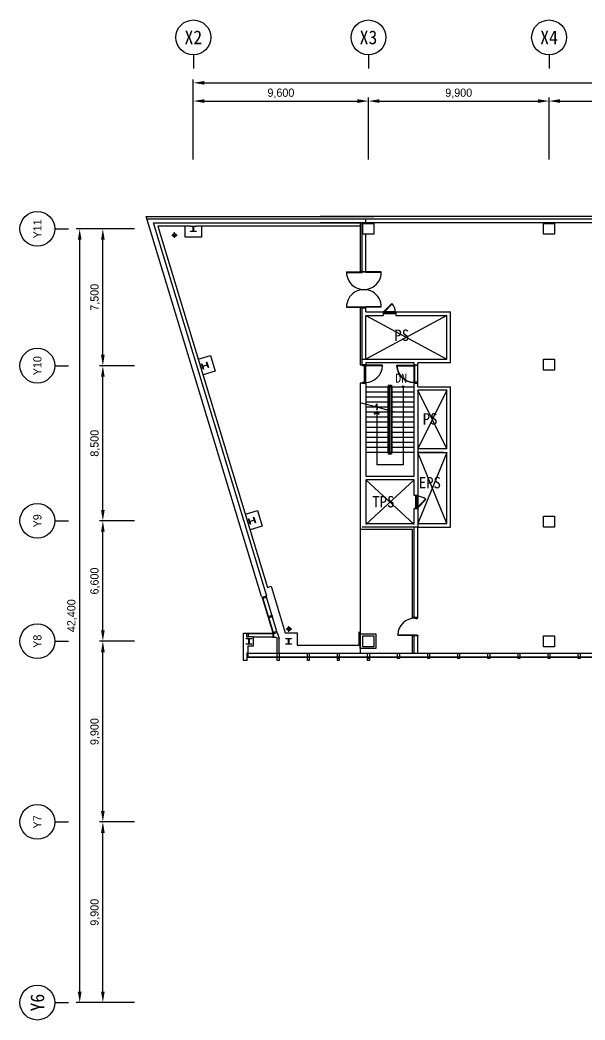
# Model space of a CAD drawing. Header units: millimetres. Extents: x 592430 to 684586, y -483905 to -416366.
# Drawn here: x 592430 to 623406, y -471161 to -416366 of the extents above; entities that cross this region are included whole.
import ezdxf
from ezdxf.enums import TextEntityAlignment as Align

# ---------------------------------------------------------------- set-up
doc = ezdxf.new("R2010")
doc.units = ezdxf.units.MM
doc.header["$LTSCALE"] = 500
for name, color, linetype in [('A-DOR', 4, 'Continuous'), ('ARCH', 9, 'Continuous'), ('DIM', 7, 'Continuous'), ('DOR', 4, 'Continuous'), ('동물실', 9, 'Continuous')]:
    doc.layers.add(name, color=color, linetype=linetype)
doc.styles.add('돋움', font='DotumChe.ttf')
doc.styles.add('울릉도l', font='Dotum.ttf')

# ---------------------------------------------------------------- blocks, each defined once
blk = doc.blocks.new('MULLION_100X300')
blk.add_lwpolyline([(0, -50), (0, 50), (300, 50), (300, -50)], close=True)
blk = doc.blocks.new('dor-1000x200conc')
at = {"layer": 'A-DOR'}
for p, q in [((30, 1140), (30, 200)), ((60, 1140), (30, 1140)), ((60, 1140), (60, 200)), ((30, 200), (60, 200))]:
    blk.add_line(p, q, dxfattribs=at)
for points in [[(0, 200), (0, 0), (30, 0), (30, 45), (45, 45), (45, 155), (30, 155), (30, 200)], [(1000, 200), (1000, 0), (970, 0), (970, 45), (955, 45), (955, 155), (970, 155), (970, 200)]]:
    blk.add_lwpolyline(points, close=True, dxfattribs=at)
blk.add_arc((30, 200), 940, 0, 88.1729, dxfattribs=at)
at = {"layer": 'DOR', "color": 9}
for points in [[(30, 200), (970, 200)], [(955, 155), (45, 155)]]:
    blk.add_lwpolyline(points, dxfattribs=at)

msp = doc.modelspace()

# ---------------------------------------------------------------- hatches: boundary and pattern name
at = {"layer": '동물실'}
h = msp.add_hatch(color=251, dxfattribs=at)
edge = h.paths.add_edge_path()
edge.add_arc((613428, -436468), 80, -90, 90)
edge.add_arc((613428, -436468), 80, 90, 270)
h = msp.add_hatch(color=251, dxfattribs=at)
edge = h.paths.add_edge_path()
edge.add_arc((613428, -436468), 80, -90, 90)
edge.add_arc((613428, -436468), 80, 90, 270)
h = msp.add_hatch(color=251, dxfattribs=at)
edge = h.paths.add_edge_path()
edge.add_arc((613428, -436468), 80, -90, 90)
edge.add_arc((613428, -436468), 80, 90, 270)
h = msp.add_hatch(color=251, dxfattribs=at)
edge = h.paths.add_edge_path()
edge.add_arc((613428, -436468), 80, -90, 90)
edge.add_arc((613428, -436468), 80, 90, 270)
msp.add_hatch(color=251, dxfattribs=at).paths.add_polyline_path([(611850, -437923), (611872, -437961), (611988, -437895), (612103, -437961), (612125, -437923), (611988, -437843)])
msp.add_hatch(color=251, dxfattribs=at).paths.add_polyline_path([(611850, -437923), (611872, -437961), (611988, -437895), (612103, -437961), (612125, -437923), (611988, -437843)])
msp.add_hatch(color=251, dxfattribs=at).paths.add_polyline_path([(611850, -437923), (611872, -437961), (611988, -437895), (612103, -437961), (612125, -437923), (611988, -437843)])
msp.add_hatch(color=251, dxfattribs=at).paths.add_polyline_path([(611850, -437923), (611872, -437961), (611988, -437895), (612103, -437961), (612125, -437923), (611988, -437843)])

# ---------------------------------------------------------------- linework, layer by layer
at = {"color": 251}
for p, q in [((601934, -418271), (601934, -419021)), ((611534, -418271), (611534, -419021)), ((621434, -418271), (621434, -419021))]:
    msp.add_line(p, q, dxfattribs=at)
for centre in [(601934, -417318), (611534, -417318), (621434, -417318)]:
    msp.add_circle(centre, 953, dxfattribs=at)
at = {"layer": 'ARCH', "color": 251}
for p, q in [((594335, -427808), (595085, -427808)), ((594335, -427808), (595085, -427808)), ((594335, -435308), (595085, -435308)), ((594335, -443808), (595085, -443808)), ((594335, -450408), (595085, -450408)), ((594335, -460308), (595085, -460308)), ((594335, -470208), (595085, -470208))]:
    msp.add_line(p, q, dxfattribs=at)
for centre in [(593382, -427808), (593382, -427808), (593382, -435308), (593382, -443808), (593382, -450408), (593382, -460308), (593382, -470208)]:
    msp.add_circle(centre, 953, dxfattribs=at)
at = {"layer": 'DIM', "color": 251, "transparency": 16777216}
for p, q in [((601933, -423708), (601933, -419621)), ((602533, -419808), (683033, -419808)), ((601933, -424008), (601933, -420621)), ((602533, -420808), (610933, -420808)), ((611533, -424008), (611533, -420621)), ((611533, -424008), (611533, -420621)), ((612133, -420808), (620833, -420808)), ((621433, -424008), (621433, -420621)), ((621433, -424008), (621433, -420621)), ((622033, -420808), (630733, -420808)), ((597435, -427808), (595517, -427808)), ((598704, -427808), (596786, -427808)), ((595704, -469608), (595704, -428408)), ((596973, -434708), (596973, -428408)), ((598704, -435308), (596786, -435308)), ((598704, -435308), (596786, -435308)), ((596973, -443208), (596973, -435908)), ((598704, -443808), (596786, -443808)), ((598704, -443808), (596786, -443808)), ((596973, -449808), (596973, -444408)), ((598704, -450408), (596786, -450408)), ((598704, -450408), (596786, -450408)), ((596973, -459708), (596973, -451008)), ((598704, -460308), (596786, -460308)), ((598704, -460308), (596786, -460308)), ((596973, -469608), (596973, -460908)), ((597445, -470208), (595517, -470208)), ((598704, -470208), (596786, -470208))]:
    msp.add_line(p, q, dxfattribs=at)
for points in [[(602533, -419708), (602533, -419908), (601933, -419808)], [(602533, -420708), (602533, -420908), (601933, -420808)], [(610933, -420708), (610933, -420908), (611533, -420808)], [(612133, -420708), (612133, -420908), (611533, -420808)], [(620833, -420708), (620833, -420908), (621433, -420808)], [(622033, -420708), (622033, -420908), (621433, -420808)], [(595604, -428408), (595804, -428408), (595704, -427808)], [(596873, -428408), (597073, -428408), (596973, -427808)], [(596873, -434708), (597073, -434708), (596973, -435308)], [(596873, -435908), (597073, -435908), (596973, -435308)], [(596873, -443208), (597073, -443208), (596973, -443808)], [(596873, -444408), (597073, -444408), (596973, -443808)], [(596873, -449808), (597073, -449808), (596973, -450408)], [(596873, -451008), (597073, -451008), (596973, -450408)], [(596873, -459708), (597073, -459708), (596973, -460308)], [(596873, -460908), (597073, -460908), (596973, -460308)], [(595604, -469608), (595804, -469608), (595704, -470208)], [(596873, -469608), (597073, -469608), (596973, -470208)]]:
    msp.add_solid(points, dxfattribs=at)
at = {"layer": '동물실', "color": 251}
for p, q in [((611383, -427279), (599400, -427279)), ((684313, -427128), (608884, -427129)), ((684313, -427128), (609615, -427129)), ((611383, -427279), (609615, -427279)), ((684163, -427278), (611383, -427279)), ((684163, -427278), (611383, -427279)), ((611383, -427479), (611383, -427279)), ((611383, -427479), (611383, -427279)), ((605963, -447929), (599757, -427479)), ((599757, -427479), (611083, -427479)), ((601780, -427663), (599996, -427663)), ((599996, -427663), (606002, -447457)), ((611383, -427479), (608884, -427479)), ((611383, -427479), (609615, -427479)), ((609615, -427479), (611083, -427479)), ((611183, -430138), (611183, -427479)), ((611183, -430138), (611183, -427479)), ((611183, -430138), (611183, -427479)), ((611183, -430138), (611183, -427479)), ((624833, -427479), (611383, -427479)), ((624833, -427479), (611383, -427479)), ((621133, -427508), (621733, -427508)), ((621133, -428108), (621133, -427508)), ((621133, -427508), (621733, -427508)), ((621133, -428108), (621133, -427508)), ((621733, -427508), (621733, -428108)), ((621733, -427508), (621733, -428108)), ((600746, -428155), (601055, -428155)), ((600901, -428309), (600901, -428000)), ((611383, -430138), (611383, -428108)), ((611383, -430138), (611383, -428108)), ((611383, -430138), (611383, -428108)), ((611383, -430138), (611383, -428108)), ((621733, -428108), (621133, -428108)), ((621733, -428108), (621133, -428108)), ((611183, -430138), (611083, -430138)), ((611183, -430138), (611083, -430138)), ((611183, -430138), (611083, -430138)), ((611183, -430138), (611083, -430138)), ((611183, -430138), (611383, -430138)), ((611183, -430138), (611383, -430138)), ((611183, -430138), (611383, -430138)), ((611183, -430138), (611383, -430138)), ((610328, -430168), (611183, -430168)), ((610328, -430168), (611183, -430168)), ((610328, -430168), (611183, -430168)), ((610328, -430168), (611183, -430168)), ((610328, -430198), (611183, -430198)), ((610328, -430198), (611183, -430198)), ((610328, -430198), (611183, -430198)), ((610328, -430198), (611183, -430198)), ((611183, -430198), (611183, -430168)), ((611183, -430198), (611183, -430168)), ((611183, -430198), (611183, -430168)), ((611183, -430198), (611183, -430168)), ((611383, -430198), (611383, -430168)), ((612238, -430168), (611383, -430168)), ((611383, -430198), (611383, -430168)), ((612238, -430168), (611383, -430168)), ((611383, -430198), (611383, -430168)), ((612238, -430168), (611383, -430168)), ((611383, -430198), (611383, -430168)), ((612238, -430168), (611383, -430168)), ((612238, -430198), (611383, -430198)), ((612238, -430198), (611383, -430198)), ((612238, -430198), (611383, -430198)), ((612238, -430198), (611383, -430198)), ((610328, -432078), (611183, -432078)), ((610328, -432078), (611183, -432078)), ((610328, -432078), (611183, -432078)), ((610328, -432078), (611183, -432078)), ((610328, -432108), (611183, -432108)), ((610328, -432108), (611183, -432108)), ((610328, -432108), (611183, -432108)), ((610328, -432108), (611183, -432108)), ((611183, -432138), (611083, -432138)), ((611183, -432138), (611083, -432138)), ((611183, -432138), (611083, -432138)), ((611183, -432138), (611083, -432138)), ((611183, -432108), (611183, -432078)), ((611183, -432108), (611183, -432078)), ((611183, -432108), (611183, -432078)), ((611183, -432108), (611183, -432078)), ((611183, -434958), (611183, -432138)), ((611183, -432138), (611383, -432138)), ((611183, -434958), (611183, -432138)), ((611183, -432138), (611383, -432138)), ((611183, -434958), (611183, -432138)), ((611183, -432138), (611383, -432138)), ((611183, -434958), (611183, -432138)), ((611183, -432138), (611383, -432138)), ((611383, -432108), (611383, -432078)), ((612238, -432078), (611383, -432078)), ((611383, -432108), (611383, -432078)), ((612238, -432078), (611383, -432078)), ((611383, -432108), (611383, -432078)), ((612238, -432078), (611383, -432078)), ((611383, -432108), (611383, -432078)), ((612238, -432078), (611383, -432078)), ((612238, -432108), (611383, -432108)), ((612238, -432108), (611383, -432108)), ((612238, -432108), (611383, -432108)), ((612238, -432108), (611383, -432108)), ((611383, -432358), (611383, -432138)), ((611383, -432358), (611383, -432138)), ((611383, -432358), (611383, -432138)), ((611383, -432358), (611383, -432138)), ((612818, -431901), (612367, -432351)), ((612818, -431901), (612367, -432351)), ((612840, -431922), (612388, -432373)), ((612840, -431922), (612388, -432373)), ((612840, -431922), (612818, -431901)), ((612840, -431922), (612818, -431901)), ((611183, -434958), (611183, -432358)), ((611183, -434958), (611183, -432358)), ((611183, -434958), (611183, -432358)), ((611183, -434958), (611183, -432358)), ((611383, -432358), (612337, -432358)), ((611383, -432358), (612337, -432358)), ((615833, -432558), (611383, -434958)), ((615833, -432558), (611383, -434958)), ((611383, -432558), (612337, -432558)), ((611383, -434958), (611383, -432558)), ((611383, -432558), (612337, -432558)), ((611383, -434958), (611383, -432558)), ((611383, -432558), (615833, -434958)), ((611383, -432558), (615833, -434958)), ((615833, -432558), (611383, -434958)), ((615833, -432558), (611383, -434958)), ((611383, -432558), (612337, -432558)), ((611383, -434958), (611383, -432558)), ((611383, -432558), (612337, -432558)), ((611383, -434958), (611383, -432558)), ((611383, -432558), (615833, -434958)), ((611383, -432558), (615833, -434958)), ((612337, -432358), (612337, -432558)), ((612337, -432358), (612337, -432558)), ((612367, -432351), (612388, -432373)), ((612367, -432351), (612388, -432373)), ((613037, -432358), (616033, -432358)), ((613037, -432358), (613037, -432558)), ((613037, -432358), (616033, -432358)), ((613037, -432358), (613037, -432558)), ((613037, -432558), (615833, -432558)), ((613037, -432558), (615833, -432558)), ((613037, -432558), (615833, -432558)), ((613037, -432558), (615833, -432558)), ((615833, -434958), (615833, -432558)), ((615833, -434958), (615833, -432558)), ((616033, -435158), (616033, -432358)), ((616033, -435158), (616033, -432358)), ((615833, -434958), (615833, -434487)), ((615833, -434958), (615833, -434487)), ((611183, -435258), (611183, -434958)), ((611183, -434958), (615833, -434958)), ((611183, -435258), (611183, -434958)), ((611183, -434958), (615833, -434958)), ((611183, -435258), (611183, -434958)), ((611183, -434958), (615833, -434958)), ((611183, -435258), (611183, -434958)), ((611183, -434958), (615833, -434958)), ((621133, -434958), (621733, -434958)), ((621133, -435558), (621133, -434958)), ((621133, -434958), (621733, -434958)), ((621133, -435558), (621133, -434958)), ((621733, -434958), (621733, -435558)), ((621733, -434958), (621733, -435558)), ((611383, -435258), (611183, -435258)), ((611383, -435258), (611183, -435258)), ((611383, -435258), (611183, -435258)), ((611383, -435258), (611183, -435258)), ((612302, -435288), (611363, -435288)), ((611363, -435288), (611363, -435318)), ((612302, -435288), (611363, -435288)), ((611363, -435288), (611363, -435318)), ((612302, -435288), (611363, -435288)), ((611363, -435288), (611363, -435318)), ((612302, -435288), (611363, -435288)), ((611363, -435288), (611363, -435318)), ((612302, -435318), (611363, -435318)), ((612302, -435318), (611363, -435318)), ((612302, -435318), (611363, -435318)), ((612302, -435318), (611363, -435318)), ((614033, -435158), (611383, -435158)), ((611383, -435158), (611383, -435258)), ((614033, -435158), (611383, -435158)), ((611383, -435158), (611383, -435258)), ((614033, -435158), (611383, -435158)), ((611383, -435158), (611383, -435258)), ((614033, -435158), (611383, -435158)), ((611383, -435158), (611383, -435258)), ((612302, -435318), (612302, -435288)), ((612302, -435318), (612302, -435288)), ((612302, -435318), (612302, -435288)), ((612302, -435318), (612302, -435288)), ((613093, -435288), (614033, -435288)), ((613093, -435318), (613093, -435288)), ((613093, -435288), (614033, -435288)), ((613093, -435318), (613093, -435288)), ((613093, -435318), (614033, -435318)), ((613093, -435318), (614033, -435318)), ((614033, -441358), (614033, -435158)), ((614033, -441358), (614033, -435158)), ((614033, -441358), (614033, -435158)), ((614033, -441358), (614033, -435158)), ((614033, -435288), (614033, -435318)), ((614033, -435288), (614033, -435318)), ((616033, -435158), (614233, -435158)), ((616033, -435158), (614233, -435158)), ((614233, -436458), (614233, -435158)), ((616033, -435158), (614233, -435158)), ((616033, -435158), (614233, -435158)), ((614233, -436458), (614233, -435158)), ((621733, -435558), (621133, -435558)), ((621733, -435558), (621133, -435558)), ((611183, -436258), (611383, -436258)), ((611183, -436258), (611383, -436258)), ((611183, -436258), (611383, -436258)), ((611183, -436258), (611383, -436258)), ((611383, -436258), (611383, -441358)), ((611383, -436258), (611383, -441358)), ((611383, -436258), (611383, -441358)), ((611383, -436258), (611383, -441358)), ((611383, -436468), (612613, -436468)), ((611383, -436468), (612613, -436468)), ((611383, -436468), (612613, -436468)), ((611383, -436468), (612613, -436468)), ((612593, -436468), (612593, -440043)), ((612593, -436468), (612593, -440043)), ((612593, -436468), (612593, -440043)), ((612593, -436468), (612593, -440043)), ((612613, -436368), (612803, -436368)), ((612613, -436368), (612613, -440143)), ((612613, -436368), (612803, -436368)), ((612613, -436368), (612613, -440143)), ((612613, -436368), (612803, -436368)), ((612613, -436368), (612613, -440143)), ((612613, -436368), (612803, -436368)), ((612613, -436368), (612613, -440143)), ((612663, -436418), (612753, -436418)), ((612663, -436418), (612663, -440093)), ((612663, -436418), (612753, -436418)), ((612663, -436418), (612663, -440093)), ((612663, -436418), (612753, -436418)), ((612663, -436418), (612663, -440093)), ((612663, -436418), (612753, -436418)), ((612663, -436418), (612663, -440093)), ((612663, -436468), (612753, -436468)), ((612663, -436468), (612753, -436468)), ((612663, -436468), (612753, -436468)), ((612663, -436468), (612753, -436468)), ((612753, -436418), (612753, -440093)), ((612753, -436418), (612753, -440093)), ((612753, -436418), (612753, -440093)), ((612753, -436418), (612753, -440093)), ((612803, -436368), (612803, -440143)), ((612803, -436368), (612803, -440143)), ((612803, -436368), (612803, -440143)), ((612803, -436368), (612803, -440143)), ((612803, -436468), (614033, -436468)), ((612803, -436468), (614033, -436468)), ((612803, -436468), (614033, -436468)), ((612803, -436468), (614033, -436468)), ((612823, -436468), (612823, -440043)), ((612823, -436468), (612823, -440043)), ((612823, -436468), (612823, -440043)), ((612823, -436468), (612823, -440043)), ((613428, -436468), (613428, -440743)), ((613428, -436468), (613428, -440743)), ((613428, -436468), (613428, -440743)), ((613428, -436468), (613428, -440743)), ((614233, -436458), (615833, -436458)), ((614233, -436458), (616033, -436458)), ((614233, -436458), (615833, -436458)), ((614233, -436458), (616033, -436458)), ((615833, -436658), (614233, -436658)), ((614233, -436658), (614233, -444158)), ((615833, -436658), (614233, -436658)), ((614233, -436658), (614233, -442430)), ((615833, -436658), (614233, -436658)), ((614233, -436658), (614233, -444158)), ((615833, -436658), (614233, -436658)), ((614233, -436658), (614233, -442430)), ((615833, -437158), (615833, -436658)), ((615833, -439858), (615833, -436658)), ((615833, -437158), (615833, -436658)), ((615833, -439858), (615833, -436658)), ((616033, -444158), (616033, -436458)), ((616033, -444158), (616033, -436458)), ((611383, -436743), (612593, -436743)), ((611383, -436743), (612593, -436743)), ((611383, -436743), (612593, -436743)), ((611383, -436743), (612593, -436743)), ((611383, -437018), (612593, -437018)), ((611383, -437018), (612593, -437018)), ((611383, -437018), (612593, -437018)), ((611383, -437018), (612593, -437018)), ((612823, -436743), (614033, -436743)), ((612823, -436743), (614033, -436743)), ((612823, -436743), (614033, -436743)), ((612823, -436743), (614033, -436743)), ((612823, -437018), (614033, -437018)), ((612823, -437018), (614033, -437018)), ((612823, -437018), (614033, -437018)), ((612823, -437018), (614033, -437018)), ((611383, -437293), (612593, -437293)), ((611383, -437293), (612593, -437293)), ((611383, -437293), (612593, -437293)), ((611383, -437293), (612593, -437293)), ((611383, -437568), (612593, -437568)), ((611383, -437568), (612593, -437568)), ((611383, -437568), (612593, -437568)), ((611383, -437568), (612593, -437568)), ((612823, -437293), (614033, -437293)), ((612823, -437293), (614033, -437293)), ((612823, -437293), (614033, -437293)), ((612823, -437293), (614033, -437293)), ((612823, -437568), (614033, -437568)), ((612823, -437568), (614033, -437568)), ((612823, -437568), (614033, -437568)), ((612823, -437568), (614033, -437568)), ((611383, -437843), (612593, -437843)), ((611383, -437843), (612593, -437843)), ((611383, -437843), (612593, -437843)), ((611383, -437843), (612593, -437843)), ((611383, -438118), (612593, -438118)), ((611383, -438118), (612593, -438118)), ((611383, -438118), (612593, -438118)), ((611383, -438118), (612593, -438118)), ((611988, -437843), (611988, -440743)), ((611988, -437843), (611988, -440743)), ((611988, -437843), (611988, -440743)), ((611988, -437843), (611988, -440743)), ((612823, -437843), (614033, -437843)), ((612823, -437843), (614033, -437843)), ((612823, -437843), (614033, -437843)), ((612823, -437843), (614033, -437843)), ((612823, -438118), (614033, -438118)), ((612823, -438118), (614033, -438118)), ((612823, -438118), (614033, -438118)), ((612823, -438118), (614033, -438118)), ((616033, -440708), (616033, -437858)), ((616033, -440708), (616033, -437858)), ((611383, -438393), (612593, -438393)), ((611383, -438393), (612593, -438393)), ((611383, -438393), (612593, -438393)), ((611383, -438393), (612593, -438393)), ((611383, -438668), (612593, -438668)), ((611383, -438668), (612593, -438668)), ((611383, -438668), (612593, -438668)), ((611383, -438668), (612593, -438668)), ((612823, -438393), (614033, -438393)), ((612823, -438393), (614033, -438393)), ((612823, -438393), (614033, -438393)), ((612823, -438393), (614033, -438393)), ((612823, -438668), (614033, -438668)), ((612823, -438668), (614033, -438668)), ((612823, -438668), (614033, -438668)), ((612823, -438668), (614033, -438668)), ((611383, -438943), (612593, -438943)), ((611383, -438943), (612593, -438943)), ((611383, -438943), (612593, -438943)), ((611383, -438943), (612593, -438943)), ((611383, -439218), (612593, -439218)), ((611383, -439218), (612593, -439218)), ((611383, -439218), (612593, -439218)), ((611383, -439218), (612593, -439218)), ((612823, -438943), (614033, -438943)), ((612823, -438943), (614033, -438943)), ((612823, -438943), (614033, -438943)), ((612823, -438943), (614033, -438943)), ((612823, -439218), (614033, -439218)), ((612823, -439218), (614033, -439218)), ((612823, -439218), (614033, -439218)), ((612823, -439218), (614033, -439218)), ((611383, -439493), (612593, -439493)), ((611383, -439493), (612593, -439493)), ((611383, -439493), (612593, -439493)), ((611383, -439493), (612593, -439493)), ((611383, -439768), (612593, -439768)), ((611383, -439768), (612593, -439768)), ((611383, -439768), (612593, -439768)), ((611383, -439768), (612593, -439768)), ((612823, -439493), (614033, -439493)), ((612823, -439493), (614033, -439493)), ((612823, -439493), (614033, -439493)), ((612823, -439493), (614033, -439493)), ((612823, -439768), (614033, -439768)), ((612823, -439768), (614033, -439768)), ((612823, -439768), (614033, -439768)), ((612823, -439768), (614033, -439768)), ((615833, -439858), (614233, -439858)), ((615833, -439858), (614233, -439858)), ((615833, -439858), (614233, -439858)), ((615833, -439858), (614233, -439858)), ((611383, -440043), (612613, -440043)), ((611383, -440043), (612613, -440043)), ((611383, -440043), (612613, -440043)), ((611383, -440043), (612613, -440043)), ((612613, -440143), (612803, -440143)), ((612613, -440143), (612803, -440143)), ((612613, -440143), (612803, -440143)), ((612613, -440143), (612803, -440143)), ((612663, -440043), (612753, -440043)), ((612663, -440043), (612753, -440043)), ((612663, -440043), (612753, -440043)), ((612663, -440043), (612753, -440043)), ((612663, -440093), (612753, -440093)), ((612663, -440093), (612753, -440093)), ((612663, -440093), (612753, -440093)), ((612663, -440093), (612753, -440093)), ((612803, -440043), (614033, -440043)), ((612803, -440043), (614033, -440043)), ((612803, -440043), (614033, -440043)), ((612803, -440043), (614033, -440043)), ((614233, -440058), (615833, -440058)), ((615633, -440058), (614233, -440058)), ((614233, -440058), (615833, -440058)), ((614233, -440058), (615833, -440058)), ((615633, -440058), (614233, -440058)), ((614233, -440058), (615833, -440058)), ((615833, -443958), (615833, -440058)), ((615833, -443958), (615833, -440058)), ((613428, -440743), (611988, -440743)), ((613428, -440743), (611988, -440743)), ((613428, -440743), (611988, -440743)), ((613428, -440743), (611988, -440743)), ((611383, -441358), (614033, -441358)), ((611383, -441358), (614033, -441358)), ((611383, -441358), (614033, -441358)), ((611383, -441358), (614033, -441358)), ((614033, -441558), (611383, -444008)), ((614033, -444008), (611383, -441558)), ((614033, -441558), (611383, -444008)), ((614033, -444008), (611383, -441558)), ((614033, -441558), (611383, -441558)), ((614033, -441558), (611383, -444008)), ((614033, -444008), (611383, -441558)), ((614033, -441558), (611383, -444008)), ((614033, -444008), (611383, -441558)), ((614033, -441558), (611383, -441558)), ((614033, -442430), (614033, -441558)), ((614033, -442430), (614033, -441558)), ((615833, -443958), (615833, -441408)), ((615833, -443958), (615833, -441408)), ((614233, -442430), (614033, -442430)), ((614233, -442430), (614033, -442430)), ((614662, -442627), (614211, -443079)), ((614662, -442627), (614211, -443079)), ((614683, -442648), (614233, -443100)), ((614683, -442648), (614233, -443100)), ((614662, -442627), (614683, -442648)), ((614662, -442627), (614683, -442648)), ((614233, -443100), (614211, -443079)), ((614233, -443100), (614211, -443079)), ((621133, -443558), (621733, -443558)), ((621133, -444158), (621133, -443558)), ((621133, -443558), (621733, -443558)), ((621133, -444158), (621133, -443558)), ((621733, -443558), (621733, -444158)), ((621733, -443558), (621733, -444158)), ((611083, -444258), (611083, -451058)), ((611083, -444258), (611083, -451058)), ((614233, -444158), (611183, -444158)), ((614233, -444158), (611183, -444158)), ((613933, -444258), (613933, -449108)), ((613933, -444258), (613933, -449108)), ((613933, -444258), (613933, -449108)), ((613933, -444258), (613933, -449108)), ((614033, -449108), (614033, -444158)), ((614033, -449108), (614033, -444158)), ((614033, -449108), (614033, -444158)), ((614033, -449108), (614033, -444158)), ((614233, -443958), (615833, -443958)), ((614233, -443958), (615833, -443958)), ((614233, -443958), (615833, -443958)), ((614233, -443958), (615833, -443958)), ((614233, -449108), (614233, -444158)), ((614233, -444158), (616033, -444158)), ((614233, -449108), (614233, -444158)), ((614233, -444158), (616033, -444158)), ((621733, -444158), (621133, -444158)), ((621733, -444158), (621133, -444158)), ((606002, -447457), (606198, -447398)), ((606198, -447398), (606969, -449939)), ((605963, -447929), (605675, -448016)), ((605751, -448024), (605728, -448031)), ((606313, -449958), (605728, -448031)), ((606336, -449951), (605751, -448024)), ((606518, -449864), (605951, -447995)), ((614233, -449108), (613933, -449108)), ((614233, -449108), (613933, -449108)), ((607018, -449735), (607327, -449735)), ((607173, -449890), (607173, -449581)), ((604683, -449958), (604890, -449958)), ((604683, -451458), (604683, -449958)), ((604890, -449958), (604890, -449982)), ((604903, -449958), (606313, -449958)), ((604903, -449982), (604903, -449958)), ((604903, -449982), (606313, -449982)), ((605233, -450158), (604940, -450158)), ((605233, -450658), (605233, -450158)), ((606283, -450182), (605233, -450182)), ((606336, -449951), (606313, -449958)), ((606313, -449982), (606313, -449958)), ((606343, -450182), (606499, -450182)), ((606499, -450182), (606528, -450276)), ((606528, -451058), (606528, -450276)), ((606535, -449922), (606638, -450260)), ((606638, -451058), (606638, -450260)), ((606969, -449939), (607623, -449939)), ((607623, -449939), (607623, -450624)), ((611023, -450624), (611023, -449899)), ((611023, -450624), (611023, -449899)), ((613143, -450048), (614083, -450048)), ((613143, -450078), (613143, -450048)), ((613143, -450048), (614083, -450048)), ((613143, -450078), (613143, -450048)), ((613143, -450048), (614083, -450048)), ((613143, -450078), (613143, -450048)), ((613143, -450048), (614083, -450048)), ((613143, -450078), (613143, -450048)), ((613143, -450078), (614083, -450078)), ((613143, -450078), (614083, -450078)), ((613143, -450078), (614083, -450078)), ((613143, -450078), (614083, -450078)), ((613933, -450108), (613933, -451059)), ((613933, -450108), (613933, -451059)), ((614233, -450108), (613933, -450108)), ((613933, -450108), (613933, -451059)), ((613933, -450108), (613933, -451059)), ((614233, -450108), (613933, -450108)), ((614033, -451059), (614033, -450108)), ((614033, -451059), (614033, -450108)), ((614033, -451059), (614033, -450108)), ((614033, -451059), (614033, -450108)), ((614083, -450078), (614083, -450048)), ((614083, -450078), (614083, -450048)), ((614083, -450078), (614083, -450048)), ((614083, -450078), (614083, -450048)), ((614233, -451059), (614233, -450108)), ((614233, -451059), (614233, -450108)), ((621133, -450108), (621733, -450108)), ((621133, -450708), (621133, -450108)), ((621733, -450108), (621733, -450708)), ((604940, -451058), (604940, -450658)), ((604940, -450658), (605233, -450658)), ((607623, -450624), (611023, -450624)), ((609615, -450624), (611023, -450624)), ((621733, -450708), (621133, -450708)), ((604890, -451458), (604683, -451458)), ((604890, -451458), (604890, -451258)), ((604903, -451258), (604903, -451282)), ((604903, -451258), (611833, -451258)), ((604903, -451282), (611833, -451282)), ((604940, -451058), (611833, -451058)), ((608884, -451059), (630583, -451059)), ((608884, -451259), (630583, -451259)), ((608884, -451283), (630583, -451283)), ((609615, -451058), (611833, -451058)), ((609615, -451059), (630583, -451059)), ((609615, -451258), (611833, -451258)), ((609615, -451259), (630583, -451259)), ((609615, -451282), (611833, -451282)), ((609615, -451283), (630583, -451283))]:
    msp.add_line(p, q, dxfattribs=at)
for points in [[(605676, -447960), (599355, -427129), (611833, -427129)], [(609615, -427129), (611833, -427129)], [(602383, -427663), (602383, -428259), (601483, -428259), (601483, -427663)], [(611083, -427654), (602085, -427654)], [(611083, -427654), (609615, -427654)], [(611083, -427479), (611083, -430138)], [(611083, -427479), (611083, -430138)], [(611083, -427479), (611083, -430138)], [(611083, -427479), (611083, -430138)], [(611083, -432138), (611083, -435258), (611183, -435258)], [(611083, -432138), (611083, -435258), (611183, -435258)], [(611083, -432138), (611083, -435258), (611183, -435258)], [(611083, -432138), (611083, -435258), (611183, -435258)], [(612992, -432396), (612382, -432396)], [(612992, -432396), (612382, -432396)], [(612992, -432471), (612382, -432471)], [(612992, -432471), (612382, -432471)], [(613007, -432351), (612409, -432351)], [(613007, -432351), (612409, -432351)], [(602207, -434948), (602871, -434747), (603132, -435608), (602468, -435810)], [(611318, -436213), (611318, -435303)], [(611318, -436213), (611318, -435303)], [(611318, -436213), (611318, -435303)], [(611318, -436213), (611318, -435303)], [(611363, -435288), (611363, -436228)], [(611363, -435288), (611363, -436228)], [(611363, -435288), (611363, -436228)], [(611363, -435288), (611363, -436228)], [(614033, -435288), (614033, -436228)], [(614033, -435288), (614033, -436228)], [(614078, -436213), (614078, -435303)], [(614078, -436213), (614078, -435303)], [(611183, -436258), (611083, -436258), (611083, -444258), (613933, -444258), (613933, -449108)], [(611183, -436258), (611083, -436258), (611083, -444258), (613933, -444258), (613933, -449108)], [(611183, -436258), (611083, -436258), (611083, -444258), (613933, -444258), (613933, -449108)], [(611183, -436258), (611083, -436258), (611083, -444258), (613933, -444258), (613933, -449108)], [(614233, -436458), (614233, -436458)], [(614233, -436458), (614233, -436458)], [(614233, -436458), (614233, -436458)], [(614233, -436458), (614233, -436458)], [(615833, -439858), (614233, -436658)], [(615833, -436658), (614233, -439858)], [(615833, -439858), (614233, -436658)], [(615833, -439858), (614233, -436658)], [(615833, -436658), (614233, -439858)], [(615833, -439858), (614233, -436658)], [(611125, -437337), (611925, -437552), (611988, -437395), (611988, -437742), (612051, -437585), (612895, -437812)], [(611125, -437337), (611925, -437552), (611988, -437395), (611988, -437742), (612051, -437585), (612895, -437812)], [(615833, -440058), (614233, -443958)], [(615833, -443958), (614233, -440058)], [(615833, -440058), (614233, -443958)], [(615833, -443958), (614233, -440058)], [(615833, -440058), (614233, -443958)], [(615833, -443958), (614233, -440058)], [(615833, -440058), (614233, -443958)], [(615833, -443958), (614233, -440058)], [(614033, -442430), (614033, -441558), (611383, -441558), (611383, -443958)], [(614033, -442430), (614033, -441558), (611383, -441558), (611383, -443958)], [(614113, -442475), (614113, -443085)], [(614113, -442475), (614113, -443085)], [(614188, -442475), (614188, -443085)], [(614188, -442475), (614188, -443085)], [(614233, -442460), (614233, -443057)], [(614233, -442460), (614233, -443057)], [(604786, -443448), (605450, -443247), (605711, -444108), (605047, -444310)], [(614033, -443130), (614233, -443130), (614233, -444158), (611183, -444158)], [(614033, -443130), (614233, -443130), (614233, -444158), (611183, -444158)], [(611383, -443958), (614033, -443958), (614033, -443130)], [(611383, -443958), (614033, -443958), (614033, -443130), (614233, -443130)], [(611383, -443958), (614033, -443958), (614033, -443130)], [(611383, -443958), (614033, -443958), (614033, -443130), (614233, -443130)], [(613933, -450108), (613933, -451059)], [(613933, -450108), (613933, -451059)], [(613933, -450108), (613933, -451059)], [(613933, -450108), (613933, -451059)]]:
    msp.add_lwpolyline(points, dxfattribs=at)
for points in [[(601958, -427674, 0.414214), (601940, -427692), (601940, -427926, 0.414214), (601958, -427944), (602085, -427944), (602085, -427964), (601780, -427964), (601780, -427944), (601907, -427944, 0.414214), (601925, -427926), (601925, -427692, 0.414214), (601907, -427674), (601780, -427674), (601780, -427654), (602085, -427654), (602085, -427674)], [(602707, -435293, 0.414214), (602685, -435281), (602461, -435349, 0.414214), (602449, -435372), (602486, -435493), (602467, -435499), (602378, -435207), (602397, -435201), (602434, -435323, 0.414214), (602457, -435335), (602681, -435267, 0.414214), (602693, -435245), (602656, -435123), (602675, -435117), (602763, -435409), (602744, -435415)], [(605287, -443793, 0.414214), (605264, -443781), (605040, -443849, 0.414214), (605028, -443872), (605065, -443993), (605046, -443999), (604958, -443707), (604977, -443701), (605014, -443823, 0.414214), (605036, -443835), (605260, -443767, 0.414214), (605272, -443745), (605235, -443623), (605254, -443617), (605343, -443909), (605324, -443915)], [(605008, -450273, 0.414214), (604990, -450291), (604990, -450525, 0.414214), (605008, -450543), (605135, -450543), (605135, -450563), (604830, -450563), (604830, -450543), (604957, -450543, 0.414214), (604975, -450525), (604975, -450291, 0.414214), (604957, -450273), (604830, -450273), (604830, -450253), (605135, -450253), (605135, -450273)], [(607179, -450273, 0.414214), (607161, -450291), (607161, -450525, 0.414214), (607179, -450543), (607306, -450543), (607306, -450563), (607001, -450563), (607001, -450543), (607128, -450543, 0.414214), (607146, -450525), (607146, -450291, 0.414214), (607128, -450273), (607001, -450273), (607001, -450253), (607306, -450253), (607306, -450273)]]:
    msp.add_lwpolyline(points, format="xyb", close=True, dxfattribs=at)
for points in [[(611233, -427508), (611833, -427508), (611833, -428108), (611233, -428108)], [(611233, -427508), (611833, -427508), (611833, -428108), (611233, -428108)], [(611233, -427508), (611833, -427508), (611833, -428108), (611233, -428108)], [(611233, -427508), (611833, -427508), (611833, -428108), (611233, -428108)], [(611233, -427508), (611833, -427508), (611833, -428108), (611233, -428108)], [(611233, -427508), (611833, -427508), (611833, -428108), (611233, -428108)], [(611183, -430138), (611383, -430138), (611383, -430168), (611338, -430168), (611338, -430183), (611228, -430183), (611228, -430168), (611183, -430168)], [(611183, -430138), (611383, -430138), (611383, -430168), (611338, -430168), (611338, -430183), (611228, -430183), (611228, -430168), (611183, -430168)], [(611183, -430138), (611383, -430138), (611383, -430168), (611338, -430168), (611338, -430183), (611228, -430183), (611228, -430168), (611183, -430168)], [(611183, -430138), (611383, -430138), (611383, -430168), (611338, -430168), (611338, -430183), (611228, -430183), (611228, -430168), (611183, -430168)], [(611183, -432138), (611383, -432138), (611383, -432108), (611338, -432108), (611338, -432093), (611228, -432093), (611228, -432108), (611183, -432108)], [(611183, -432138), (611383, -432138), (611383, -432108), (611338, -432108), (611338, -432093), (611228, -432093), (611228, -432108), (611183, -432108)], [(611183, -432138), (611383, -432138), (611383, -432108), (611338, -432108), (611338, -432093), (611228, -432093), (611228, -432108), (611183, -432108)], [(611183, -432138), (611383, -432138), (611383, -432108), (611338, -432108), (611338, -432093), (611228, -432093), (611228, -432108), (611183, -432108)], [(612337, -432351), (612337, -432471), (612382, -432471), (612382, -432396), (612367, -432396), (612367, -432351)], [(612337, -432351), (612337, -432471), (612382, -432471), (612382, -432396), (612367, -432396), (612367, -432351)], [(613037, -432351), (613037, -432471), (612992, -432471), (612992, -432396), (613007, -432396), (613007, -432351)], [(613037, -432351), (613037, -432471), (612992, -432471), (612992, -432396), (613007, -432396), (613007, -432351)], [(611363, -435258), (611163, -435258), (611163, -435288), (611208, -435288), (611208, -435303), (611318, -435303), (611318, -435288), (611363, -435288)], [(611363, -435258), (611163, -435258), (611163, -435288), (611208, -435288), (611208, -435303), (611318, -435303), (611318, -435288), (611363, -435288)], [(611363, -435258), (611163, -435258), (611163, -435288), (611208, -435288), (611208, -435303), (611318, -435303), (611318, -435288), (611363, -435288)], [(611363, -435258), (611163, -435258), (611163, -435288), (611208, -435288), (611208, -435303), (611318, -435303), (611318, -435288), (611363, -435288)], [(614033, -435258), (614233, -435258), (614233, -435288), (614188, -435288), (614188, -435303), (614078, -435303), (614078, -435288), (614033, -435288)], [(614033, -435258), (614233, -435258), (614233, -435288), (614188, -435288), (614188, -435303), (614078, -435303), (614078, -435288), (614033, -435288)], [(611363, -436258), (611163, -436258), (611163, -436228), (611208, -436228), (611208, -436213), (611318, -436213), (611318, -436228), (611363, -436228)], [(611363, -436258), (611163, -436258), (611163, -436228), (611208, -436228), (611208, -436213), (611318, -436213), (611318, -436228), (611363, -436228)], [(611363, -436258), (611163, -436258), (611163, -436228), (611208, -436228), (611208, -436213), (611318, -436213), (611318, -436228), (611363, -436228)], [(611363, -436258), (611163, -436258), (611163, -436228), (611208, -436228), (611208, -436213), (611318, -436213), (611318, -436228), (611363, -436228)], [(614033, -436258), (614233, -436258), (614233, -436228), (614188, -436228), (614188, -436213), (614078, -436213), (614078, -436228), (614033, -436228)], [(614033, -436258), (614233, -436258), (614233, -436228), (614188, -436228), (614188, -436213), (614078, -436213), (614078, -436228), (614033, -436228)], [(611872, -437961), (611988, -437895), (612103, -437961), (612125, -437923), (611988, -437843), (611850, -437923)], [(611872, -437961), (611988, -437895), (612103, -437961), (612125, -437923), (611988, -437843), (611850, -437923)], [(611872, -437961), (611988, -437895), (612103, -437961), (612125, -437923), (611988, -437843), (611850, -437923)], [(611872, -437961), (611988, -437895), (612103, -437961), (612125, -437923), (611988, -437843), (611850, -437923)], [(614233, -442430), (614113, -442430), (614113, -442475), (614188, -442475), (614188, -442460), (614233, -442460)], [(614233, -442430), (614113, -442430), (614113, -442475), (614188, -442475), (614188, -442460), (614233, -442460)], [(614233, -443130), (614113, -443130), (614113, -443085), (614188, -443085), (614188, -443100), (614233, -443100)], [(614233, -443130), (614113, -443130), (614113, -443085), (614188, -443085), (614188, -443100), (614233, -443100)], [(605951, -447995), (605934, -447938), (605742, -447996), (605760, -448053)], [(606271, -449048), (606253, -448990), (606062, -449048), (606079, -449106)], [(614233, -449108), (614083, -449108), (614083, -449138), (614128, -449138), (614128, -449153), (614188, -449153), (614188, -449138), (614233, -449138)], [(614233, -449108), (614083, -449108), (614083, -449138), (614128, -449138), (614128, -449153), (614188, -449153), (614188, -449138), (614233, -449138)], [(614233, -449108), (614083, -449108), (614083, -449138), (614128, -449138), (614128, -449153), (614188, -449153), (614188, -449138), (614233, -449138)], [(614233, -449108), (614083, -449108), (614083, -449138), (614128, -449138), (614128, -449153), (614188, -449153), (614188, -449138), (614233, -449138)], [(606536, -449922), (606518, -449864), (606327, -449922), (606344, -449980)], [(604865, -450182), (604865, -449982), (604940, -449982), (604940, -450182)], [(606343, -449982), (606283, -449982), (606283, -450182), (606343, -450182)], [(611083, -450008), (611933, -450008), (611933, -450808), (611083, -450808)], [(611083, -450008), (611933, -450008), (611933, -450808), (611083, -450808)], [(611233, -450108), (611833, -450108), (611833, -450708), (611233, -450708)], [(611233, -450108), (611833, -450108), (611833, -450708), (611233, -450708)], [(611233, -450108), (611833, -450108), (611833, -450708), (611233, -450708)], [(611233, -450108), (611833, -450108), (611833, -450708), (611233, -450708)], [(614233, -450108), (614083, -450108), (614083, -450078), (614128, -450078), (614128, -450063), (614188, -450063), (614188, -450078), (614233, -450078)], [(614233, -450108), (614083, -450108), (614083, -450078), (614128, -450078), (614128, -450063), (614188, -450063), (614188, -450078), (614233, -450078)], [(614233, -450108), (614083, -450108), (614083, -450078), (614128, -450078), (614128, -450063), (614188, -450063), (614188, -450078), (614233, -450078)], [(614233, -450108), (614083, -450108), (614083, -450078), (614128, -450078), (614128, -450063), (614188, -450063), (614188, -450078), (614233, -450078)], [(604865, -451058), (604865, -451258), (604940, -451258), (604940, -451058)], [(606633, -451458), (606533, -451458), (606533, -451058), (606633, -451058)], [(608283, -451458), (608183, -451458), (608183, -451058), (608283, -451058)], [(609933, -451458), (609833, -451458), (609833, -451058), (609933, -451058)], [(609933, -451458), (609833, -451458), (609833, -451058), (609933, -451058)], [(611583, -451458), (611483, -451458), (611483, -451058), (611583, -451058)], [(611583, -451458), (611483, -451458), (611483, -451058), (611583, -451058)], [(621483, -451359), (621383, -451359), (621383, -451059), (621483, -451059)], [(623133, -451359), (623033, -451359), (623033, -451059), (623133, -451059)]]:
    msp.add_lwpolyline(points, close=True, dxfattribs=at)
for centre, radius in [((600901, -428155), 93.8), ((600901, -428155), 75), ((607173, -449735), 93.8), ((607173, -449735), 75)]:
    msp.add_circle(centre, radius, dxfattribs=at)
for centre, radius, start, end in [((611283, -430183), 955, 179.1, 0.9), ((611283, -430183), 955, 179.1, 0.9), ((611283, -430183), 955, 179.1, 0.9), ((611283, -430183), 955, 179.1, 0.9), ((611283, -432093), 955, 359.1, 180.9), ((611283, -432093), 955, 359.1, 180.9), ((611283, -432093), 955, 359.1, 180.9), ((611283, -432093), 955, 359.1, 180.9), ((612321, -432371), 686, 1.6269, 40.8958), ((612321, -432371), 686, 1.6269, 40.8958), ((611363, -435288), 940, 270, 358.1729), ((611363, -435288), 940, 270, 358.1729), ((611363, -435288), 940, 270, 358.1729), ((611363, -435288), 940, 270, 358.1729), ((614033, -435288), 940, 181.8271, 270), ((614033, -435288), 940, 181.8271, 270), ((614213, -443145), 686, 49.1042, 88.3731), ((614213, -443145), 686, 49.1042, 88.3731), ((614083, -450078), 940, 90, 178.1729), ((614083, -450078), 940, 90, 178.1729), ((614083, -450078), 940, 90, 178.1729), ((614083, -450078), 940, 90, 178.1729)]:
    msp.add_arc(centre, radius, start, end, dxfattribs=at)

# ---------------------------------------------------------------- block references
at = {"layer": '동물실', "color": 251, "xscale": -1, "rotation": 90}
msp.add_blockref('dor-1000x200conc', (614233, -435258), dxfattribs=at)
msp.add_blockref('dor-1000x200conc', (614233, -435258), dxfattribs=at)
at = {"layer": '동물실', "color": 251, "rotation": 90}
for p in [(609883, -451359), (609883, -451359), (611533, -451359), (611533, -451359), (613183, -451359), (613183, -451359), (614833, -451359), (614833, -451359), (616483, -451359), (616483, -451359), (618133, -451359), (618133, -451359), (619783, -451359)]:
    msp.add_blockref('MULLION_100X300', p, dxfattribs=at)

# ---------------------------------------------------------------- texts
at = {"color": 251, "style": '돋움'}
for tag, p in [('X2', (601934, -417318)), ('X3', (611534, -417318)), ('X4', (621434, -417318))]:
    msp.add_attdef(tag, text='1', height=750, dxfattribs=at).set_placement(p, align=Align.MIDDLE_CENTER)
at = {"layer": 'ARCH', "color": 251}
for tag, height, style, p in [('Y11', 450, '울릉도l', (593382, -427808)), ('Y10', 450, '울릉도l', (593382, -435308)), ('Y9', 450, '울릉도l', (593382, -443808)), ('Y8', 450, '울릉도l', (593382, -450408)), ('Y7', 450, '울릉도l', (593382, -460308)), ('Y6', 750, '돋움', (593382, -470208))]:
    msp.add_attdef(tag, text='1', height=height, rotation=90, dxfattribs=dict(at, style=style)).set_placement(p, align=Align.MIDDLE_CENTER)
at = {"layer": 'DIM', "color": 251, "transparency": 16777216, "char_height": 450, "attachment_point": 5, "style": '울릉도l'}
for s, insert in [('9,600', (606733, -420390)), ('9,900', (616483, -420390))]:
    msp.add_mtext(s, dxfattribs=dict(at, insert=insert))
at = {"layer": 'DIM', "color": 251, "transparency": 16777216, "char_height": 450, "attachment_point": 5, "rotation": 90, "style": '울릉도l'}
for s, insert in [('7,500', (596555, -431558)), ('8,500', (596555, -439558)), ('6,600', (596555, -447108)), ('42,400', (595286, -449008)), ('9,900', (596555, -455358)), ('9,900', (596555, -465258))]:
    msp.add_mtext(s, dxfattribs=dict(at, insert=insert))
at = {"layer": '동물실', "color": 251, "style": '돋움'}
for s, p in [('PS', (612956, -433954)), ('PS', (612956, -433954)), ('PS', (612956, -433954)), ('PS', (612956, -433954)), ('PS', (614511, -438538)), ('PS', (614511, -438538)), ('EPS', (614293, -442029)), ('EPS', (614293, -442029)), ('EPS', (614293, -442029)), ('EPS', (614293, -442029)), ('TPS', (611748, -443074)), ('TPS', (611748, -443074)), ('TPS', (611748, -443074)), ('TPS', (611748, -443074))]:
    msp.add_text(s, height=625, dxfattribs=at).set_placement(p)
msp.add_text('DN', height=500, dxfattribs=at).set_placement((613328, -436242), align=Align.CENTER)
msp.add_text('DN', height=500, dxfattribs=at).set_placement((613328, -436242), align=Align.CENTER)
msp.add_text('DN', height=500, dxfattribs=at).set_placement((613328, -436242), align=Align.CENTER)
msp.add_text('DN', height=500, dxfattribs=at).set_placement((613328, -436242), align=Align.CENTER)

doc.saveas('drawing.dxf')
